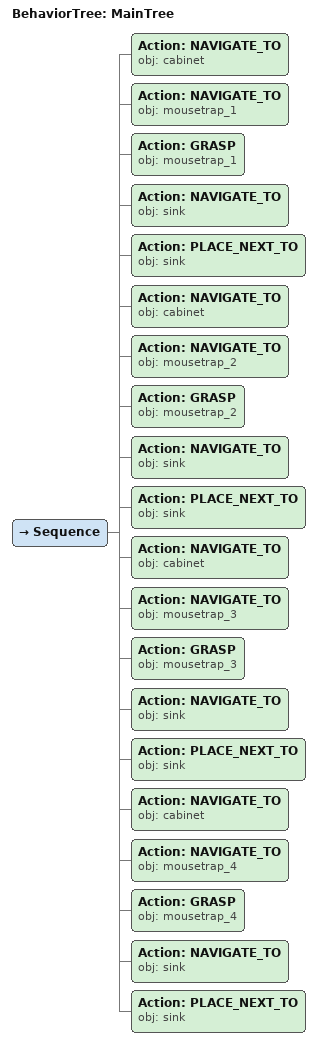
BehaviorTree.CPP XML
<root main_tree_to_execute="MainTree">
  <BehaviorTree ID="MainTree">
    <Sequence>
      <!-- Navigate to cabinet -->
      <Action ID="NAVIGATE_TO" obj="cabinet" />
      <!-- Navigate to mousetrap_1 -->
      <Action ID="NAVIGATE_TO" obj="mousetrap_1" />
      <!-- Grasp mousetrap_1 -->
      <Action ID="GRASP" obj="mousetrap_1" />
      <!-- Navigate to sink -->
      <Action ID="NAVIGATE_TO" obj="sink" />
      <!-- Place next to sink -->
      <Action ID="PLACE_NEXT_TO" obj="sink" />
      <!-- Navigate to cabinet -->
      <Action ID="NAVIGATE_TO" obj="cabinet" />
      <!-- Navigate to mousetrap_2 -->
      <Action ID="NAVIGATE_TO" obj="mousetrap_2" />
      <!-- Grasp mousetrap_2 -->
      <Action ID="GRASP" obj="mousetrap_2" />
      <!-- Navigate to sink -->
      <Action ID="NAVIGATE_TO" obj="sink" />
      <!-- Place next to sink -->
      <Action ID="PLACE_NEXT_TO" obj="sink" />
      <!-- Navigate to cabinet -->
      <Action ID="NAVIGATE_TO" obj="cabinet" />
      <!-- Navigate to mousetrap_3 -->
      <Action ID="NAVIGATE_TO" obj="mousetrap_3" />
      <!-- Grasp mousetrap_3 -->
      <Action ID="GRASP" obj="mousetrap_3" />
      <!-- Navigate to sink -->
      <Action ID="NAVIGATE_TO" obj="sink" />
      <!-- Place next to sink -->
      <Action ID="PLACE_NEXT_TO" obj="sink" />
      <!-- Navigate to cabinet -->
      <Action ID="NAVIGATE_TO" obj="cabinet" />
      <!-- Navigate to mousetrap_4 -->
      <Action ID="NAVIGATE_TO" obj="mousetrap_4" />
      <!-- Grasp mousetrap_4 -->
      <Action ID="GRASP" obj="mousetrap_4" />
      <!-- Navigate to sink -->
      <Action ID="NAVIGATE_TO" obj="sink" />
      <!-- Place next to sink -->
      <Action ID="PLACE_NEXT_TO" obj="sink" />
    </Sequence>
  </BehaviorTree>
</root>
